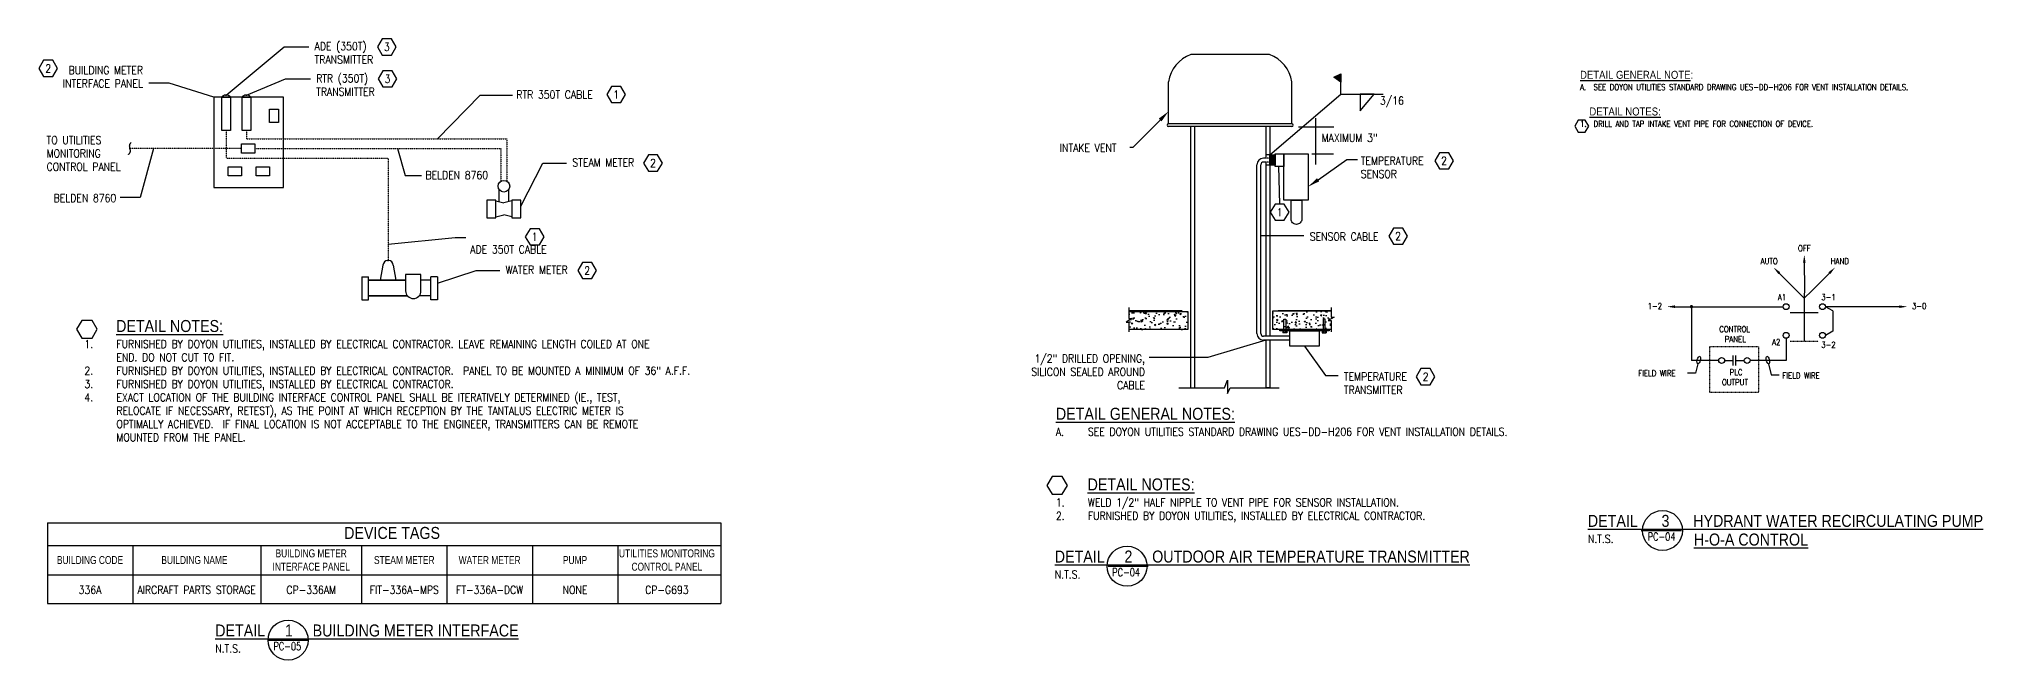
# Model space of a CAD drawing. Header units: inches. Extents: x 10205 to 13577, y 8701 to 9212.
# Drawn here: x 10205 to 11662, y 8746 to 9212 of the extents above; entities that cross this region are included whole.
import ezdxf
from ezdxf import colors
from ezdxf.entities.mleader import LeaderData, LeaderLine
from ezdxf.enums import TextEntityAlignment as Align
from ezdxf.math import Vec2, Vec3

# ---------------------------------------------------------------- set-up
doc = ezdxf.new("R2010")
doc.units = ezdxf.units.IN
doc.header["$LTSCALE"] = 0.1
doc.header["$MEASUREMENT"] = 0
for name, pattern in [('CENTER', [2, 1.25, -0.25, 0.25, -0.25]), ('DASHED2', [0.375, 0.25, -0.125]), ('HIDDEN', [0.375, 0.25, -0.125]), ('HIDDEN2', [0.1875, 0.125, -0.0625])]:
    doc.linetypes.add(name, pattern=pattern)
doc.layers.get('0').update_dxf_attribs({"lineweight": 18})
for name, color, linetype in [('CEN', 20, 'CENTER'), ('DT-DIMM', 153, 'Continuous'), ('DT-HVSH', 34, 'Continuous'), ('DT-LTSO', 52, 'Continuous'), ('DT-MDSH', 187, 'Continuous'), ('DT-MDSO', 201, 'Continuous'), ('DT-TEXT', 141, 'Continuous'), ('E-POWR-CIRC', 90, 'Continuous'), ('E-POWR-IDEN', 71, 'Continuous'), ('E-POWR-IDEN @ 48', 71, 'Continuous')]:
    doc.layers.add(name, color=color, linetype=linetype)
doc.styles.add('Note', font='romans.shx', dxfattribs={"width": 0.75})
doc.styles.add('RomanS', font='romans.shx', dxfattribs={"width": 0.85})
doc.styles.get("Standard").update_dxf_attribs({"font": 'romans.shx', "width": 0.85})
doc.dimstyles.new('FH_Arrow_Leader', dxfattribs={"dimscale": 96, "dimtxt": 0.09375, "dimasz": 0.125, "dimexe": 0.0625, "dimexo": 0.0625, "dimgap": 0.09, "dimtad": 0, "dimtih": 1, "dimtoh": 1, "dimdec": 4, "dimzin": 0, "dimdsep": 46, "dimlunit": 4, "dimtxsty": 'RomanS', "dimcen": 0.09, "dimadec": 0, "dimazin": 0, "dimtfac": 1, "dimtdec": 4, "dimtofl": 0, "dimtmove": 0, "dimatfit": 3, "dimfxl": 1, "dimtolj": 1, "dimtzin": 0, "dimarcsym": 0})
doc.dimstyles.new('FH_Ellipse_Leader', dxfattribs={"dimscale": 96, "dimtxt": 0.09375, "dimasz": 0.06, "dimexe": 0.1875, "dimexo": 0.0625, "dimgap": 0.0625, "dimtad": 1, "dimtoh": 1, "dimdec": 4, "dimlfac": 96, "dimrnd": 0.03125, "dimzin": 0, "dimdsep": 46, "dimlunit": 4, "dimtxsty": 'RomanS', "dimcen": 0.09375, "dimclrd": 256, "dimclre": 256, "dimclrt": 256, "dimadec": 0, "dimazin": 0, "dimtfac": 1, "dimtdec": 4, "dimtofl": 0, "dimtmove": 0, "dimatfit": 3, "dimldrblk": 'ELL', "dimfxl": 0.1875, "dimtolj": 1, "dimtzin": 0, "dimarcsym": 0})

# ---------------------------------------------------------------- blocks, each defined once
blk = doc.blocks.new('ELL')
blk.add_ellipse((0, 0), major_axis=(-1, 0), ratio=0.397545)
blk = doc.blocks.new('Anno_Hexagon')
at = {"color": 0, "linetype": 'ByBlock', "lineweight": -2}
blk.add_lwpolyline([(1.17, 0), (0.58, 1.01), (-0.58, 1.01), (-1.17, 0), (-0.58, -1.01), (0.58, -1.01)], close=True, dxfattribs=at)
at = {"color": 0, "linetype": 'ByBlock', "lineweight": -2, "style": 'Note', "width": 0.85}
blk.add_attdef('ID', text='', height=1, dxfattribs=at).set_placement((0, 0), align=Align.MIDDLE)
blk = doc.blocks.new('Hexagon')
at = {"color": 0, "linetype": 'ByBlock', "lineweight": -2}
blk.add_lwpolyline([(-0.09, -0.103), (-0.166, 0.029), (-0.319, 0.029), (-0.396, -0.103), (-0.319, -0.236), (-0.166, -0.236)], close=True, dxfattribs=at)
blk = doc.blocks.new('elecbrk')
for centre, start, end in [((-0.019, -0.012), 303.1964, 32.1801), ((0.019, 0.012), 122.1399, 212.1801)]:
    blk.add_arc(centre, 0.0219, start, end)

msp = doc.modelspace()

# ---------------------------------------------------------------- hatches: boundary and pattern name
at = {"layer": 'DT-MDSH'}
h = msp.add_hatch(dxfattribs=at)
h.set_pattern_fill('AR-CONC', color=256, scale=1.43964, angle=57, style=0)
h.set_pattern_definition([(107, (-176660.526, -36147.639), (6.3815824, 8.16805297), [1.07973, -11.87703]), (52, (-176660.526, -36147.639), (-10.1697724, 4.22255824), [0.863784, -9.501624]), (157.4514, (-176659.994, -36146.959), (-3.7881803, 12.39061406), [0.91762927, -10.0939223]), (103.1842, (-176662.94, -36146.071), (10.3665174, 11.5878861), [1.619595, -17.815545]), (153.6356, (-176662.077, -36145.105), (-4.4327983, 18.9228689), [1.376444, -15.140881]), (48.1842, (-176662.94, -36146.071), (-4.4328131, 18.9228654), [1.295676, -14.252436]), (78, (-176661.553, -36145.256), (9.54140837, 4.05008756), [1.07973, -11.87703]), (23, (-176661.553, -36145.256), (-6.8475465, 8.62353615), [0.863784, -9.501624]), (128.4514, (-176660.758, -36144.918), (2.69387174, 12.6736215), [0.91762927, -10.0939223]), (94.5, (-176660.5257, -36147.6392), (-3.92396262, 2.75698402), [0, -9.3864528, 0, -9.645588, 0, -9.537615]), (64.5, (-176660.5257, -36147.639), (-2.69937618, 6.26877839), [0, -5.4994248, 0, -9.1705068, 0, -3.635091]), (24.5, (-176662.274, -36150.3317), (4.4579409, 6.26843589), [0, -3.5991, 0, -11.229192, 0, -14.900274]), (14.5, (-176663.058, -36151.539), (3.36401903, 7.82620202), [0, -4.67883, 0, -7.4573352, 0, -10.581354])])
h.paths.add_polyline_path([(11065.74526, 9007.26534), (11065.74526, 8993.94547), (11021.56364, 8993.94547), (11021.56364, 9007.26534)])
h = msp.add_hatch(dxfattribs=at)
h.set_pattern_fill('AR-CONC', color=256, scale=1.43964, style=0)
h.set_pattern_definition([(50, (-176675.8135, -36181.376), (10.3259645, -0.90340484), [1.07973, -11.87703]), (355, (-176675.813, -36181.376), (-1.9975197, 10.82885883), [0.863784, -9.501624]), (100.4514, (-176674.953, -36181.452), (8.32845246, 9.9254474), [0.91762927, -10.0939223]), (46.1842, (-176675.813, -36178.497), (15.364429, -2.3828779), [1.619595, -17.815545]), (96.6356, (-176674.533, -36178.696), (13.4557782, 14.0237905), [1.376444, -15.140881]), (351.1842, (-176675.813, -36178.497), (13.4557672, 14.023801), [1.295676, -14.252436]), (21, (-176674.374, -36179.217), (8.5933127, -5.7962626), [1.07973, -11.87703]), (326, (-176674.374, -36179.217), (3.50286484, 10.4395501), [0.863784, -9.501624]), (71.4514, (-176673.658, -36179.7), (12.09618105, 4.64327804), [0.91762927, -10.0939223]), (37.5, (-176675.8135, -36181.3763), (0.17505814, 4.79247308), [0, -9.3864528, 0, -9.645588, 0, -9.537615]), (7.5, (-176675.8135, -36181.3763), (3.78725429, 5.67810877), [0, -5.4994248, 0, -9.1705068, 0, -3.635091]), (327.5, (-176679.024, -36181.3763), (7.68512132, -0.324708955), [0, -3.5991, 0, -11.229192, 0, -14.900274]), (317.5, (-176680.4635, -36181.376), (8.39578137, 1.44115137), [0, -4.67883, 0, -7.4573352, 0, -10.581354])])
h.paths.add_polyline_path([(11129.20409, 8994.18486), (11173.20743, 8994.18486), (11173.20743, 9007.50473), (11129.20409, 9007.50473)])

# ---------------------------------------------------------------- linework, layer by layer
at = {"layer": 'CEN'}
for p, q in [((10344.92144, 9143.05281), (10344.92144, 9122.39334)), ((10360.10873, 9143.05281), (10360.10873, 9136.81441)), ((10356.50455, 9129.60388), (10272.76319, 9129.60388)), ((10360.10873, 9136.81441), (10555.34621, 9136.81441)), ((10366.48618, 9129.60388), (10550.90176, 9129.60388)), ((10550.90176, 9129.60388), (10550.90176, 9105.05117)), ((10555.34621, 9136.81441), (10555.34621, 9105.05117)), ((10344.92144, 9122.39334), (10466.32275, 9122.39334)), ((10466.32275, 9122.39334), (10466.32275, 9045.5336))]:
    msp.add_line(p, q, dxfattribs=at)
at = {"layer": 'DT-DIMM'}
for p, q in [((11058.97302, 8950.24228), (11093.30834, 8950.24228)), ((11093.30834, 8950.24228), (11095.51948, 8955.79045)), ((11095.51948, 8955.79045), (11095.54982, 8945.84997)), ((11095.54982, 8945.84997), (11097.60566, 8950.24228)), ((11097.60566, 8950.24228), (11134.22097, 8950.24228))]:
    msp.add_line(p, q, dxfattribs=at)
at = {"layer": 'DT-HVSH'}
for p, q in [((11021.56364, 9010.47981), (11021.56364, 9002.17939)), ((11021.56364, 9008.1131), (11061.3914, 9008.1131)), ((11021.56364, 9007.26534), (11065.74526, 9007.26534)), ((11065.74526, 9007.26534), (11065.74526, 8993.94547)), ((11133.36493, 9008.1131), (11173.20743, 9008.1131)), ((11173.20743, 9010.47533), (11173.20743, 9003.24731)), ((11021.56364, 8999.49887), (11021.56364, 8992.14535)), ((11065.74526, 8993.94547), (11021.56364, 8993.94547)), ((11173.20743, 9000.56679), (11173.20743, 8992.14535))]:
    msp.add_line(p, q, dxfattribs=at)
for points in [[(11173.20743, 9007.50473), (11129.20409, 9007.50473), (11129.20409, 8994.18486), (11173.20743, 8994.18486)], [(11021.56364, 9002.17939), (11023.84476, 9002.17939), (11019.42317, 8999.49887), (11021.56364, 8999.49887)], [(11173.20743, 9003.24731), (11175.48855, 9003.24731), (11171.06695, 9000.56679), (11173.20743, 9000.56679)]]:
    msp.add_lwpolyline(points, dxfattribs=at)
at = {"layer": 'DT-LTSO'}
for p, q in [((10344.49694, 9169.59786), (10345.14752, 9169.59786)), ((10345.34594, 9169.59786), (10344.69536, 9169.59786)), ((10359.68423, 9169.59786), (10360.33481, 9169.59786)), ((10360.53323, 9169.59786), (10359.88265, 9169.59786)), ((10549.54247, 9089.70064), (10549.54247, 9098.85304)), ((10556.7055, 9089.70064), (10556.7055, 9098.85304)), ((10540.36661, 9090.98089), (10540.36661, 9077.73192)), ((10547.17329, 9090.98089), (10540.36661, 9090.98089)), ((10547.17329, 9077.73192), (10547.17329, 9090.98089)), ((10547.17329, 9090.26471), (10553.12399, 9088.84792)), ((10547.17329, 9078.44809), (10553.12399, 9079.86488)), ((10559.07468, 9090.26471), (10553.12399, 9088.84792)), ((10559.07468, 9078.44809), (10553.12399, 9079.86488)), ((10565.75367, 9090.98089), (10558.947, 9090.98089)), ((10558.947, 9090.98089), (10558.947, 9082.97242)), ((10558.947, 9082.97242), (10558.947, 9077.73192)), ((10565.75367, 9077.73192), (10565.75367, 9090.98089)), ((10540.36661, 9077.73192), (10547.17329, 9077.73192)), ((10558.947, 9077.73192), (10565.75367, 9077.73192)), ((10462.4646, 9042.15944), (10460.44052, 9030.93185)), ((10465.89825, 9045.5336), (10466.54883, 9045.5336)), ((10466.74725, 9045.5336), (10466.09667, 9045.5336)), ((10470.1809, 9042.15944), (10472.20498, 9030.93185)), ((10446.68693, 9033.40254), (10451.7439, 9033.40254)), ((10446.68693, 9033.40254), (10446.68693, 9016.1993)), ((10451.7439, 9016.1993), (10451.7439, 9033.40254)), ((10451.7439, 9030.93185), (10479.45442, 9030.93185)), ((10479.45442, 9030.93185), (10451.83763, 9030.93185)), ((10479.45433, 9035.02762), (10479.45458, 9022.80513)), ((10490.96939, 9035.02762), (10479.45433, 9035.02762)), ((10490.96939, 9022.91928), (10490.96939, 9035.02762)), ((10498.27584, 9030.93185), (10490.96939, 9030.93185)), ((10498.27584, 9016.1993), (10498.27584, 9033.40254)), ((10503.33281, 9033.40254), (10498.27584, 9033.40254)), ((10503.33281, 9033.40254), (10503.33281, 9016.1993)), ((10446.68693, 9016.1993), (10451.7439, 9016.1993)), ((10451.7439, 9019.16569), (10480.80786, 9019.16569)), ((10480.80786, 9019.16569), (10451.83763, 9019.16569)), ((10498.27584, 9019.16569), (10489.61586, 9019.16569)), ((10503.33281, 9016.1993), (10498.27584, 9016.1993))]:
    msp.add_line(p, q, dxfattribs=at)
for points in [[(10335.76664, 9100.24837), (10388.022, 9100.24837), (10388.022, 9168.15245), (10335.76664, 9168.15245)], [(10341.71739, 9168.15245), (10348.12549, 9168.15245), (10348.12549, 9143.05281), (10341.71739, 9143.05281)], [(10356.90468, 9168.15245), (10363.31278, 9168.15245), (10363.31278, 9143.05281), (10356.90468, 9143.05281)], [(10377.35189, 9149.15748), (10377.35189, 9159.13911), (10384.12722, 9159.13911), (10384.12722, 9149.15748)], [(10356.50455, 9132.99154), (10366.48618, 9132.99154), (10366.48618, 9126.21621), (10356.50455, 9126.21621)], [(10346.52292, 9115.79376), (10356.50455, 9115.79376), (10356.50455, 9109.01843), (10346.52292, 9109.01843)], [(10367.43543, 9115.79376), (10377.41706, 9115.79376), (10377.41706, 9109.01843), (10367.43543, 9109.01843)]]:
    msp.add_lwpolyline(points, close=True, dxfattribs=at)
msp.add_circle((10553.12399, 9101.31571), 4.34649, dxfattribs=at)
for centre, radius, start, end in [((10344.53992, 9166.11995), 3.47817, 90.70794951, 144.24245981), ((10345.30296, 9166.11995), 3.47817, 35.75754019, 89.29205049), ((10359.72721, 9166.11995), 3.47817, 90.70794951, 144.24245981), ((10360.49025, 9166.11995), 3.47817, 35.75754019, 89.29205049), ((10465.94123, 9042.05569), 3.47817, 90.70794951, 178.2906487), ((10466.70427, 9042.05569), 3.47817, 1.7093513, 89.29205049), ((10485.21186, 9022.87459), 5.7577, 180.69121057, 0.44473857)]:
    msp.add_arc(centre, radius, start, end, dxfattribs=at)
at = {"layer": 'DT-MDSO'}
for p, q in [((11126.89723, 9200.04194), (11068.05211, 9200.04194)), ((11180.43671, 9170.29345), (11180.43671, 9185.64221)), ((11051.28958, 9148.15593), (11051.28958, 9179.69231)), ((11143.65977, 9148.15593), (11143.65977, 9179.69231)), ((11180.43671, 9170.29345), (11212.19315, 9170.29345)), ((11143.65977, 9148.15593), (11051.28958, 9148.15593)), ((11143.65977, 9146.03508), (11051.28958, 9146.03508)), ((11067.711, 9146.03508), (11067.711, 8950.24228)), ((11070.77343, 9146.03508), (11070.77343, 8950.24228)), ((11124.17591, 9146.03508), (11124.17591, 9122.35787)), ((11127.23834, 9146.03508), (11127.23834, 8988.8372)), ((11127.23834, 9124.76158), (11124.17591, 9124.76158)), ((11128.80685, 9117.06862), (11127.70854, 9124.76158)), ((11129.63394, 9117.06862), (11128.53562, 9124.76158)), ((11130.46102, 9117.06862), (11129.36271, 9124.76158)), ((11131.28811, 9117.06862), (11130.1898, 9124.76158)), ((11131.28811, 9122.86183), (11131.01689, 9124.76158)), ((11117.56476, 8990.8367), (11117.56476, 9117.47283)), ((11120.45029, 8990.8367), (11120.45029, 9117.47283)), ((11124.17591, 9122.35787), (11122.44979, 9122.35787)), ((11124.17591, 9119.47233), (11122.44979, 9119.47233)), ((11124.17591, 9119.47233), (11124.17591, 8988.8372)), ((11127.23834, 9117.06862), (11124.17591, 9117.06862)), ((11127.97976, 9117.06862), (11127.23834, 9122.26176)), ((11139.88499, 8992.98251), (11136.99842, 8992.98251)), ((11139.88499, 8992.91623), (11136.99842, 8992.91623)), ((11136.99842, 8992.91623), (11136.99842, 8991.43497)), ((11137.80549, 8992.91623), (11137.80549, 8991.43497)), ((11139.07791, 8992.91623), (11139.07791, 8991.43497)), ((11139.88499, 8992.91623), (11139.88499, 8991.43497)), ((11166.45364, 8992.98251), (11169.34021, 8992.98251)), ((11166.45364, 8992.91623), (11169.34021, 8992.91623)), ((11166.45364, 8992.91623), (11166.45364, 8991.43497)), ((11167.26072, 8992.91623), (11167.26072, 8991.43497)), ((11168.53314, 8992.91623), (11168.53314, 8991.43497)), ((11169.34021, 8992.91623), (11169.34021, 8991.43497)), ((11142.24182, 8988.8372), (11122.44979, 8988.8372)), ((11142.24182, 8985.95166), (11122.44979, 8985.95166)), ((11124.17591, 8985.95166), (11124.17591, 8950.24228)), ((11127.23834, 8985.95166), (11127.23834, 8950.24228)), ((11139.88499, 8991.43497), (11136.99842, 8991.43497)), ((11166.45364, 8991.43497), (11169.34021, 8991.43497)), ((11067.711, 8950.24228), (11070.77343, 8950.24228)), ((11127.23834, 8950.24228), (11124.17591, 8950.24228))]:
    msp.add_line(p, q, dxfattribs=at)
at = {"layer": 'DT-MDSO', "linetype": 'HIDDEN2', "ltscale": 0.5}
for p, q in [((11127.23834, 9122.35787), (11124.17591, 9122.35787)), ((11127.23834, 9119.47233), (11124.17591, 9119.47233))]:
    msp.add_line(p, q, dxfattribs=at)
at = {"layer": 'DT-MDSO'}
for points in [[(11180.43671, 9179.47253), (11175.17815, 9183.02897), (11180.43671, 9185.64221)], [(11194.88562, 9157.9541), (11205.40274, 9170.29345), (11194.88562, 9170.29345)], [(11127.23834, 9124.76158), (11131.28811, 9124.76158), (11131.28811, 9117.06862), (11127.23834, 9117.06862)], [(11131.28811, 9125.7232), (11137.65139, 9125.7232), (11137.65139, 9116.107), (11131.28811, 9116.107)], [(11137.65139, 9125.7232), (11156.05942, 9125.7232), (11156.05942, 9090.7552), (11137.65139, 9090.7552)], [(11134.64159, 8992.98251), (11134.64159, 8994.18486), (11171.69704, 8994.18486), (11171.69704, 8992.98251)], [(11139.15928, 8992.98251), (11137.72413, 8992.98251), (11137.72413, 9001.5812), (11139.15928, 9001.5812)], [(11142.24182, 8981.47749), (11142.24182, 8992.98251), (11164.09682, 8992.98251), (11164.09682, 8981.47749)], [(11167.17936, 8992.98251), (11168.6145, 8992.98251), (11168.6145, 9001.5812), (11167.17936, 9001.5812)]]:
    msp.add_lwpolyline(points, close=True, dxfattribs=at)
msp.add_lwpolyline([(11143.11769, 9090.7552), (11151.24638, 9090.7552), (11151.24638, 9076.71602, -0.4142135624), (11147.24638, 9072.71602), (11147.11769, 9072.71602, -0.4142135624), (11143.11769, 9076.71602)], format="xyb", close=True, dxfattribs=at)
for centre, radius, start, end in [((11076.42028, 9176.07017), 25.39039, 109.24327689, 171.79831769), ((11118.52907, 9176.07017), 25.39039, 8.20168231, 70.75672311), ((11051.39442, 9147.09551), 1.06559, 95.64617491, 264.35382509), ((11143.55493, 9147.09551), 1.06559, 275.64617491, 84.35382509), ((11122.44979, 9117.47283), 4.88504, 90, 180), ((11122.44979, 9117.47283), 1.9995, 90, 180), ((11137.0017, 8992.94937), 0.0333, 95.64617438, 264.35382562), ((11139.88171, 8992.94937), 0.0333, 275.64617438, 84.35382562), ((11166.45692, 8992.94937), 0.0333, 95.64617438, 264.35382562), ((11169.33694, 8992.94937), 0.0333, 275.64617438, 84.35382562), ((11122.44979, 8990.8367), 4.88504, 180, 270), ((11122.44979, 8990.8367), 1.9995, 180, 270)]:
    msp.add_arc(centre, radius, start, end, dxfattribs=at)
msp.add_solid([(11180.43671, 9185.64221), (11180.43671, 9179.47253), (11175.17815, 9183.02897)], dxfattribs=at)
at = {"layer": 'DT-TEXT'}
for p, q in [((10210.88937, 8848.95345), (10715.81384, 8848.95345)), ((10210.88937, 8848.95345), (10210.88937, 8788.37619)), ((10715.81384, 8848.95345), (10715.81384, 8788.37619)), ((10210.88937, 8831.94062), (10715.81384, 8831.94062)), ((10274.87337, 8831.94062), (10274.87337, 8788.37619)), ((10370.84937, 8831.94062), (10370.84937, 8809.99528)), ((10446.46169, 8831.94062), (10446.46169, 8809.99528)), ((10510.44569, 8831.94062), (10510.44569, 8809.99528)), ((10574.42969, 8831.94062), (10574.42969, 8788.37619)), ((10638.41369, 8831.94062), (10638.41369, 8788.37619)), ((11405.65188, 8843.12866), (11435.67499, 8843.12866)), ((10370.84937, 8809.95028), (10370.84937, 8788.37619)), ((10446.46169, 8809.95028), (10446.46169, 8788.37619)), ((10510.44569, 8809.95028), (10510.44569, 8788.37619)), ((11006.0631, 8816.38223), (11036.08621, 8816.38223)), ((10210.88937, 8788.37619), (10715.81384, 8788.37619)), ((10376.77265, 8760.93649), (10406.79575, 8760.93649))]:
    msp.add_line(p, q, dxfattribs=at)
at = {"layer": 'DT-TEXT', "lineweight": 30}
msp.add_line((10210.88937, 8809.95028), (10715.81384, 8809.95028), dxfattribs=at)
at = {"layer": 'DT-TEXT'}
for centre in [(11421.54914, 8843.12866), (11020.19573, 8816.38223), (10391.34174, 8760.93649)]:
    msp.add_circle(centre, 15, dxfattribs=at)
at = {"layer": 'E-POWR-CIRC'}
for p, q in [((11443.24844, 9010.99417), (11443.24844, 8970.68128)), ((11527.84906, 9017.2805), (11527.84906, 8985.24237)), ((11549.28655, 9007.84496), (11543.7001, 9010.99417)), ((11549.28655, 9007.84496), (11549.28655, 8992.65264)), ((11549.28655, 8992.65264), (11543.7001, 8989.50342)), ((11514.20248, 8987.29898), (11514.20248, 8970.68128)), ((11463.69802, 8970.68128), (11443.24844, 8970.68128)), ((11468.10679, 8970.65776), (11474.45559, 8970.65776)), ((11476.45431, 8970.65776), (11482.80311, 8970.65776)), ((11514.20248, 8970.68128), (11487.21188, 8970.68128))]:
    msp.add_line(p, q, dxfattribs=at)
at = {"layer": 'E-POWR-CIRC', "const_width": 1.22469}
msp.add_lwpolyline([(11442.63609, 9010.99417, 1), (11443.86079, 9010.99417, 1)], format="xyb", close=True, dxfattribs=at)
at = {"layer": 'E-POWR-IDEN'}
for p, q in [((11161.68012, 9117.72312), (11161.68012, 9152.35688)), ((11148.7054, 9145.78534), (11175.18804, 9145.78534)), ((11158.69378, 9125.7232), (11175.0103, 9125.7232)), ((11517.37266, 9006.73312), (11538.32546, 9006.73312)), ((11474.45559, 8966.99102), (11474.45559, 8974.3245)), ((11476.45431, 8966.99102), (11476.45431, 8974.3245))]:
    msp.add_line(p, q, dxfattribs=at)
at = {"layer": 'E-POWR-IDEN', "linetype": 'DASHED2'}
msp.add_line((11517.37266, 8985.24237), (11538.32546, 8985.24237), dxfattribs=at)
msp.add_lwpolyline([(11456.90851, 8946.90001), (11493.74329, 8946.90001), (11493.74329, 8980.94894), (11456.90851, 8980.94894)], close=True, dxfattribs=at)
at = {"layer": 'E-POWR-IDEN'}
for centre in [(11514.20248, 9010.99417), (11541.49565, 9010.99417), (11514.20248, 8989.50342), (11541.49565, 8989.50342), (11465.90234, 8970.65776), (11485.00756, 8970.65776)]:
    msp.add_circle(centre, 2.20445, dxfattribs=at)

# ---------------------------------------------------------------- block references
at = {"layer": 'CEN', "xscale": 143.9639999996871, "yscale": 143.9639999996871, "zscale": 143.9639999996871, "rotation": 180}
msp.add_blockref('elecbrk', (10272.76319, 9129.60388), dxfattribs=at)
at = {"layer": 'E-POWR-IDEN @ 48'}
for p, xscale, yscale, zscale, values in [((10465.36772, 9205.76318), 5.998499998822808, 5.998499998822808, 5.998499998822808, {'ID': '3'}), ((10211.55243, 9189.67946), 5.998499998822808, 5.998499998822808, 5.998499998822808, {'ID': '2'}), ((10465.86355, 9181.82351), 5.998499998822808, 5.998499998822808, 5.998499998822808, {'ID': '3'}), ((10637.22719, 9170.05843), 5.998499998822808, 5.998499998822808, 5.998499998822808, {'ID': '1'}), ((10664.87987, 9118.72429), 5.998499998822808, 5.998499998822808, 5.998499998822808, {'ID': '2'}), ((11257.81138, 9120.40289), 5.998499998822808, 5.998499998822808, 5.998499998822808, {'ID': '2'}), ((11134.58728, 9081.80962), 5.998499998822808, 5.998499998822808, 5.998499998822808, {'ID': '1'}), ((10576.19457, 9063.40945), 5.998500000685453, 5.998500000685453, 5.998500000685453, {'ID': '1'}), ((11223.32953, 9063.83699), 5.998499998822808, 5.998499998822808, 5.998499998822808, {'ID': '2'}), ((10615.52107, 9038.07786), 5.998499998822808, 5.998499998822808, 5.998499998822808, {'ID': '2'}), ((11243.97376, 8958.49076), 5.998499998822808, 5.998499998822808, 5.998499998822808, {'ID': '2'})]:
    msp.add_blockref('Anno_Hexagon', p, dxfattribs=dict(at, xscale=xscale, yscale=yscale, zscale=zscale)).add_auto_attribs(values)
for name, p, xscale, yscale, zscale in [('Anno_Hexagon', (11361.07433, 9146.41352), 4.5, 4.5, 4.5), ('Hexagon', (10252.80178, 8999.27767), 50.37480315007269, 50.37480315007269, 50.37480315007269), ('Hexagon', (10980.03899, 8882.17612), 50.37480315007269, 50.37480315007269, 50.37480315007269)]:
    msp.add_blockref(name, p, dxfattribs=dict(at, xscale=xscale, yscale=yscale, zscale=zscale))

# ---------------------------------------------------------------- texts
at = {"layer": 'DT-TEXT', "style": 'RomanS'}
for s, insert, char_height, width, attachment_point in [('{\\fArial|b0|i0|c0|p34;DEVICE TAGS}', (10469.31566, 8841.26037), 9, 395.5323163, 5), ('\\A1;{\\fArial|b0|i0|c0|p34;\\H2x;\\LDETAIL      3      HYDRANT WATER RECIRCULATING PUMP\\P\\Fromans|c0;\\H0.66667x;\\lN.T.S.\\P} ', (11365.60768, 8854.87269), 4.5, 24192, 1), ('\\pi3.4723;{\\W0.75;PC-04}', (11406.98005, 8841.55591), 6.0002995, 28.8027741, 1), ('\\A1;{\\fArial|b0|i0|c0|p34;\\H2x;\\LH-O-A CONTROL\\P\\Fromans|c0;\\H0.66667x;\\l\\P} ', (11445.13862, 8840.87269), 4.5, 24192, 1), ('{\\fArial|b0|i0|c0|p34;\\W0.75;BUILDING CODE}', (10242.88137, 8820.96795), 5.9985, 63.984, 5), ('{\\fArial|b0|i0|c0|p34;\\W0.75;BUILDING NAME}', (10321.15206, 8820.96795), 5.9985, 95.976, 5), ('{\\fArial|b0|i0|c0|p34;\\W0.75;BUILDING METER INTERFACE PANEL}', (10408.65553, 8820.96795), 5.9985, 75.6123163, 5), ('{\\fArial|b0|i0|c0|p34;\\W0.75;STEAM METER}', (10478.45369, 8820.96795), 5.9985, 63.984, 5), ('{\\fArial|b0|i0|c0|p34;\\W0.75;WATER METER}', (10542.43769, 8820.94545), 5.9985, 63.984, 5), ('{\\fArial|b0|i0|c0|p34;\\W0.75;PUMP}', (10606.42169, 8820.94545), 5.9985, 63.984, 5), ('{\\fArial|b0|i0|c0|p34;\\W0.75;UTILITIES MONITORING CONTROL PANEL}', (10675.29574, 8820.94545), 5.9985, 95.976, 5), ('\\A1;{\\fArial|b0|i0|c0|p34;\\H2x;\\LDETAIL     2     OUTDOOR AIR TEMPERATURE TRANSMITTER\\P\\Fromans|c0;\\H0.66667x;\\lN.T.S.\\P} ', (10966.0189, 8828.12626), 4.5, 24192, 1), ('\\pi3.4723;{\\W0.75;PC-04}', (11005.62664, 8814.80948), 6.0002995, 28.8027741, 1), ('336A', (10242.88137, 8798.6312), 5.9985, 63.984, 5), ('AIRCRAFT PARTS STORAGE', (10322.76376, 8798.6312), 5.9985, 93.9040817, 5), ('CP-336AM', (10408.65553, 8798.6312), 5.9985, 75.6123163, 5), ('FIT-336A-MPS', (10478.45369, 8798.6312), 5.9985, 63.984, 5), ('FT-336A-DCW', (10542.43769, 8798.6312), 5.9985, 63.984, 5), ('NONE', (10606.42169, 8798.6312), 5.9985, 63.984, 5), ('CP-G693', (10675.29574, 8798.6312), 5.9985, 95.976, 5), ('\\A1;{\\fArial|b0|i0|c0|p34;\\H2x;\\LDETAIL     1     BUILDING METER INTERFACE\\P\\Fromans|c0;\\H0.66667x;\\lN.T.S.\\P} ', (10336.72844, 8772.68052), 4.5, 24192, 1), ('\\pi3.5794;{\\W0.75;PC-05}', (10376.77265, 8759.36375), 6.0002995, 28.8027741, 1)]:
    msp.add_mtext(s, dxfattribs=dict(at, insert=insert, char_height=char_height, width=width, attachment_point=attachment_point))
at = {"layer": 'E-POWR-IDEN', "style": 'RomanS', "width": 0.85}
msp.add_text('MAXIMUM 3"', height=5.9985, dxfattribs=at).set_placement((11166.04919, 9134.59592))
at = {"layer": 'E-POWR-IDEN', "style": 'RomanS'}
for s, insert, char_height, width, attachment_point in [('\\A1;ADE (350T)\\PTRANSMITTER', (10411.24641, 9209.27691), 5.9985, 86.8633171, 1), ('\\A1;{\\H0.66667x;BUILDING METER INTERFACE PANEL}', (10282.57094, 9175.30551), 8.99775, 69.0241121, 9), ('\\A1;RTR (350T)\\PTRANSMITTER', (10412.41528, 9185.20635), 5.9985, 86.8633171, 1), ('{\\fArial|b0|i0|c0|p34;\\H1.7779x;\\LDETAIL GENERAL NOTE\\l:\\P\\pi-10.125,l10.125,t10.125;\\Fromans|c0;\\H0.74996x;A.^ISEE DOYON UTILITIES STANDARD DRAWING UES-DD-H206 FOR VENT INSTALLATION DETAILS.\\H2.0893x; \\H0.47864x;\\P\\pi0,l0,tz;\\A1;\\H1.9425x; \\H0.68642x;\\P  \\fArial|b0|i0|c0|p34;\\LDETAIL NOTES:\\H1.5321x; \\H0.6527x;\\P\\pi-10.125,l10.125,t10.125;\\Fromans|c0;\\H0.74999x;\\l1.^IDRILL AND TAP INTAKE VENT PIPE FOR CONNECTION OF DEVICE.\\H1.6524x; }', (11359.76919, 9187.87769), 3.375, 279.4225738, 1), ('\\A1;RTR 350T CABLE', (10562.44303, 9173.0484), 5.9985, 86.8633171, 1), ('3/16', (11227.68331, 9168.50416), 6, 26.7764658, 3), ('TO UTILITIES MONITORING CONTROL PANEL', (10210.32972, 9138.93694), 5.9985, 78.3662268, 1), ('\\A1;INTAKE VENT', (10969.68559, 9133.06133), 5.9985, 75.2916451, 1), ('\\A1;TEMPERATURE SENSOR', (11195.35588, 9123.46369), 5.9985, 45.885874, 1), ('\\A1;BELDEN 8760', (10494.30597, 9112.66399), 5.9985, 86.8633171, 1), ('\\A1;STEAM METER', (10604.43952, 9122.07455), 5.9985, 86.8633171, 1), ('\\A1;ADE 350T CABLE', (10527.91754, 9050.95599), 5.9985, 57.5534064, 7), ('OFF', (11523.12713, 9057.01657), 4.498875, 65.1474879, 1), ('\\A1;WATER METER', (10554.40807, 9041.60773), 5.9985, 86.8633171, 1), ('AUTO', (11495.11526, 9047.41012), 4.498875, 65.1474879, 1), ('HAND', (11547.66308, 9047.41012), 4.498875, 65.1474879, 1), ('1-2', (11410.41607, 9013.73879), 4.498875, 65.1474879, 1), ('A1', (11508.0503, 9020.37814), 4.498875, 65.1474879, 1), ('3-1', (11540.57194, 9020.37814), 4.498875, 65.1474879, 1), ('3-0', (11608.59255, 9013.73879), 4.498875, 65.1474879, 1), ('\\A1;\\pt23.988;{\\fArial|b0|i0|c0|p34;\\H0.75038x;        \\LDETAIL NOTES:\\P\\pi-23.988,l23.988;\\Fromans|c0;\\H0.6665x;\\l1.^IFURNISHED BY DOYON UTILITIES, INSTALLED BY ELECTRICAL CONTRACTOR. LEAVE REMAINING LENGTH COILED AT ONE END. DO NOT CUT TO FIT.\\P2.^IFURNISHED BY DOYON UTILITIES, INSTALLED BY ELECTRICAL CONTRACTOR.  PANEL TO BE MOUNTED A MINIMUM OF 36" A.F.F.\\P3.^IFURNISHED BY DOYON UTILITIES, INSTALLED BY ELECTRICAL CONTRACTOR.\\P4.^IEXACT LOCATION OF THE BUILDING INTERFACE CONTROL PANEL SHALL BE ITERATIVELY DETERMINED (IE., TEST, RELOCATE IF NECESSARY, RETEST), AS THE POINT AT WHICH RECEPTION BY THE TANTALUS ELECTRIC METER IS OPTIMALLY ACHIEVED.  IF FINAL LOCATION IS NOT ACCEPTABLE TO THE ENGINEER, TRANSMITTERS CAN BE REMOTE MOUNTED FROM THE PANEL.}', (10238.68404, 9001.00274), 11.99400075, 435.9804855, 1), ('\\pi9.8673;CONTROL\\P\\pi13.965;PANEL', (11454.25243, 8996.38844), 4.498875, 44.6820215, 1), ('A2', (11503.69881, 8986.7235), 4.498875, 65.1474879, 1), ('3-2', (11540.57194, 8984.66301), 4.498875, 65.1474879, 1), ('\\A1;1/2" DRILLED OPENING, SILICON SEALED AROUND CABLE', (11033.67977, 8949.11499), 5.9985, 93.7799383, 9), ('FIELD WIRE', (11403.35705, 8963.34207), 4.498875, 65.1474879, 1), ('\\pi17.606;PLC\\P\\pi11.87;OUTPUT', (11454.25243, 8964.0613), 4.498875, 44.6820215, 1), ('\\A1;TEMPERATURE TRANSMITTER', (11182.7691, 8961.54538), 6, 77.2352147, 1), ('FIELD WIRE', (11511.38426, 8961.54697), 4.498875, 65.1474879, 1), ('\\A1;\\pt23.988;{\\fArial|b0|i0|c0|p34;\\H0.75038x;\\LDETAIL GENERAL NOTES:\\P\\pi-23.988,l23.988;\\Fromans|c0;\\H0.6665x;\\lA.^ISEE DOYON UTILITIES STANDARD DRAWING UES-DD-H206 FOR VENT INSTALLATION DETAILS.}', (10966.87947, 8935.16672), 11.99400075, 341.376, 1), ('\\A1;\\pt23.988;{\\fArial|b0|i0|c0|p34;\\H0.75038x;        \\LDETAIL NOTES:\\P\\pi-23.988,l23.988;\\Fromans|c0;\\H0.6665x;\\l1.^IWELD 1/2" HALF NIPPLE TO VENT PIPE FOR SENSOR INSTALLATION.\\H1.6903x; \\H0.59159x;\\P2.^IFURNISHED BY DOYON UTILITIES, INSTALLED BY ELECTRICAL CONTRACTOR.\\H1.2698x; }', (10966.87947, 8882.18206), 11.99400075, 341.376, 1)]:
    msp.add_mtext(s, dxfattribs=dict(at, insert=insert, char_height=char_height, width=width, attachment_point=attachment_point))
for s, insert, char_height, attachment_point in [('\\A1;{\\H0.66667x;BELDEN 8760}', (10262.55802, 9089.43277), 8.99775, 9), ('\\A1;SENSOR CABLE', (11157.14086, 9066.53125), 6, 1)]:
    msp.add_mtext(s, dxfattribs=dict(at, insert=insert, char_height=char_height, attachment_point=attachment_point))

# ---------------------------------------------------------------- leaders
at = {"layer": 'DT-MDSO'}
msp.add_leader([(11127.23834, 9124.76158), (11180.43671, 9170.29345)], dimstyle='FH_Arrow_Leader', override={"dimscale": 0, "dimgap": 0.09, "dimtad": 0}, dxfattribs=at)
at = {"layer": 'E-POWR-CIRC', "linetype": 'HIDDEN'}
ml = msp.add_multileader_mtext('Standard', dxfattribs=at)
ml.set_content('')
ml.set_leader_properties()
ml.build(insert=Vec2(0, 0))
ml.multileader.update_dxf_attribs({"dogleg_length": 0.125, "arrow_head_size": 5.9985, "scale": 48})
ctx = ml.context
ctx.base_point, ctx.scale, ctx.char_height, ctx.arrow_head_size, ctx.landing_gap_size, ctx.plane_origin, ctx.plane_x_axis, ctx.plane_y_axis = Vec3(11527.84906, 9017.2805), 48, 4.49888, 5.9985, 4.31892, Vec3(13376.59935, -5520.41269), Vec3(0.7071067812, -0.7071067812), Vec3(0.7071067812, 0.7071067812)
ctx.text_align_type = 2
notes = []
notes.append((ctx, [(0, (1, 1, 0), (11522.27538, 9022.85419), (0.7071067812, -0.7071067812), 7.88238, [(0, [(11504.82027, 9040.41726)], 0, [])])]))
ctx.mtext, ml.multileader.dxf.content_type = None, 0
ml = msp.add_multileader_mtext('Standard', dxfattribs=at)
ml.set_content('')
ml.set_leader_properties()
ml.build(insert=Vec2(0, 0))
ml.multileader.update_dxf_attribs({"dogleg_length": 0.125, "arrow_head_size": 5.9985, "scale": 48})
ctx = ml.context
ctx.base_point, ctx.scale, ctx.char_height, ctx.arrow_head_size, ctx.landing_gap_size, ctx.plane_origin, ctx.plane_x_axis, ctx.plane_y_axis = Vec3(11527.84906, 9017.2805), 48, 4.49888, 5.9985, 4.31892, Vec3(20478.87241, -2588.30256), Vec3(-0.0023440966, -0.9999972526), Vec3(0.9999972526, -0.0023440966)
ctx.text_align_type = 2
notes.append((ctx, [(0, (1, 1, 0), (11527.86754, 9025.16286), (-0.0023440966, -0.9999972526), 7.88238, [(0, [(11527.84924, 9049.92456)], 0, [])])]))
ctx.mtext, ml.multileader.dxf.content_type = None, 0
at = {"layer": 'E-POWR-CIRC'}
ml = msp.add_multileader_mtext('Standard', dxfattribs=at)
ml.set_content('')
ml.set_leader_properties()
ml.build(insert=Vec2(0, 0))
ml.multileader.update_dxf_attribs({"dogleg_length": 0.125, "arrow_head_size": 5.9985, "scale": 48})
ctx = ml.context
ctx.base_point, ctx.scale, ctx.char_height, ctx.arrow_head_size, ctx.landing_gap_size, ctx.plane_origin, ctx.plane_x_axis, ctx.plane_y_axis = Vec3(11527.84906, 9017.2805), 48, 4.49888, 5.9985, 4.31892, Vec3(9679.09877, -5520.41269), Vec3(0.7071067812, 0.7071067812), Vec3(-0.7071067812, 0.7071067812)
notes.append((ctx, [(0, (1, 1, 0), (11533.42275, 9022.85419), (-0.7071067812, -0.7071067812), 7.88238, [(0, [(11550.87785, 9040.41726)], 0, [])])]))
ctx.mtext, ml.multileader.dxf.content_type = None, 0
ml = msp.add_multileader_mtext('Standard', dxfattribs=at)
ml.set_content('')
ml.set_leader_properties()
ml.build(insert=Vec2(0, 0))
ml.multileader.update_dxf_attribs({"dogleg_length": 0.125, "arrow_head_size": 5.9985, "scale": 48})
ctx = ml.context
ctx.base_point, ctx.scale, ctx.char_height, ctx.arrow_head_size, ctx.landing_gap_size, ctx.plane_origin = Vec3(11511.99803, 9010.99417), 48, 4.49888, 5.9985, 4.31892, Vec3(23076.06109, 32.69528)
ctx.text_align_type = 2
notes.append((ctx, [(0, (1, 1, 0), (11505.05476, 9010.99417), (1, 0), 6.94326, [(0, [(11424.88819, 9010.99417)], 0, [])])]))
ctx.mtext, ml.multileader.dxf.content_type = None, 0
ml = msp.add_multileader_mtext('Standard', dxfattribs=at)
ml.set_content('')
ml.set_leader_properties()
ml.build(insert=Vec2(0, 0))
ml.multileader.update_dxf_attribs({"dogleg_length": 0.125, "arrow_head_size": 5.9985, "scale": 48})
ctx = ml.context
ctx.base_point, ctx.scale, ctx.char_height, ctx.arrow_head_size, ctx.landing_gap_size, ctx.plane_origin = Vec3(11543.7001, 9010.99417), 48, 4.49888, 5.9985, 4.31892, Vec3(-20.36296, 32.69528)
notes.append((ctx, [(0, (1, 1, 0), (11550.64336, 9010.99417), (-1, 0), 6.94326, [(0, [(11605.03128, 9010.99417)], 0, [])])]))
ctx.mtext, ml.multileader.dxf.content_type = None, 0
at = {"layer": 'E-POWR-IDEN', "annotation_type": 0, "has_hookline": 1}
for points, dimstyle, override, hookline_direction in [([(10344.97157, 9169.59786), (10388.30849, 9205.90275), (10406.92641, 9205.90275)], 'FH_Arrow_Leader', {"dimscale": 0, "dimgap": 0.09, "dimtad": 0}, 0), ([(10360.15886, 9169.59786), (10389.47736, 9181.83219), (10408.09528, 9181.83219)], 'FH_Arrow_Leader', {"dimscale": 0, "dimgap": 0.09, "dimtad": 0}, 0), ([(10335.76664, 9168.15245), (10302.32552, 9178.67966), (10286.89094, 9178.67966)], 'FH_Arrow_Leader', {"dimscale": 0, "dimgap": 0.09, "dimtad": 0}, 1), ([(10503.45055, 9136.81441), (10535.40488, 9169.67424), (10559.44303, 9169.67424)], 'FH_Ellipse_Leader', {"dimscale": 0, "dimgap": 0.0625, "dimtad": 0}, 0), ([(10290.55706, 9129.56988), (10280.44524, 9092.80693), (10265.55802, 9092.80693)], 'FH_Ellipse_Leader', {"dimscale": 0, "dimgap": 0.0625, "dimtad": 0}, 1), ([(10473.28128, 9129.60388), (10479.0333, 9109.28984), (10491.30597, 9109.28984)], 'FH_Ellipse_Leader', {"dimscale": 0, "dimgap": 0.0625, "dimtad": 0}, 0), ([(10565.75367, 9086.28625), (10582.33183, 9118.70039), (10600.11952, 9118.70039)], 'FH_Arrow_Leader', {"dimscale": 0, "dimgap": 0.09, "dimtad": 0}, 0), ([(10466.32275, 9057.7704), (10516.5998, 9062.87413), (10524.68446, 9062.87413)], 'FH_Ellipse_Leader', {"dimscale": 0, "dimgap": 0.0625, "dimtad": 0}, 0), ([(10503.33281, 9028.7079), (10532.30038, 9038.23358), (10550.08807, 9038.23358)], 'FH_Arrow_Leader', {"dimscale": 0, "dimgap": 0.09, "dimtad": 0}, 0)]:
    msp.add_leader(points, dimstyle=dimstyle, override=override, dxfattribs=dict(at, hookline_direction=hookline_direction))
at = {"layer": 'E-POWR-IDEN'}
for points in [[(11133.81922, 9116.107), (11134.58728, 9087.87029)], [(11124.17591, 8985.95166), (11080.8679, 8972.87843), (11036.70086, 8972.87843)]]:
    msp.add_leader(points, dimstyle='FH_Arrow_Leader', override={"dimscale": 0, "dimgap": 0.09, "dimtad": 0}, dxfattribs=at)
at = {"layer": 'E-POWR-IDEN', "annotation_type": 0, "has_hookline": 1, "hookline_direction": 0}
for points, text_width in [([(11120.45029, 9064.28125), (11152.82086, 9064.28125)], 57.31429), ([(11153.16932, 8981.47749), (11168.93284, 8959.29538), (11178.4491, 8959.29538)], 51.72857)]:
    msp.add_leader(points, dimstyle='FH_Arrow_Leader', override={"dimscale": 0, "dimgap": 0.09, "dimtad": 0}, dxfattribs=dict(at, text_width=text_width))
at = {"layer": 'E-POWR-IDEN'}
ml = msp.add_multileader_mtext('Standard', dxfattribs=at)
ml.set_content('')
ml.set_leader_properties()
ml.build(insert=Vec2(0, 0))
ml.multileader.update_dxf_attribs({"dogleg_length": 0.125, "arrow_head_size": 9, "scale": 48})
ctx = ml.context
ctx.base_point, ctx.scale, ctx.char_height, ctx.arrow_head_size, ctx.landing_gap_size, ctx.plane_origin = Vec3(11022.38218, 9130.28299), 48, 5.9985, 9, 5.75856, Vec3(-4235.39557, -2985.97399)
notes.append((ctx, [(0, (1, 1, 0), (11024.55442, 9130.28299), (-1, 0), 2.17224, [(0, [(11051.28958, 9157.38934)], 0, [])])]))
ctx.mtext, ml.multileader.dxf.content_type = None, 0
ml = msp.add_multileader_mtext('Standard', dxfattribs=at)
ml.set_content('')
ml.set_leader_properties()
ml.build(insert=Vec2(0, 0))
ml.multileader.update_dxf_attribs({"dogleg_length": 0.125, "arrow_head_size": 9, "scale": 48})
ctx = ml.context
ctx.base_point, ctx.scale, ctx.char_height, ctx.arrow_head_size, ctx.landing_gap_size, ctx.plane_origin = Vec3(11192.87365, 9121.34064), 48, 5.9985, 9, 5.75856, Vec3(-4226.4541, -2989.89425)
notes.append((ctx, [(0, (1, 1, 0), (11184.87565, 9121.34064), (1, 0), 7.998, [(0, [(11156.05942, 9101.00589)], 0, [])])]))
ctx.mtext, ml.multileader.dxf.content_type = None, 0
ml = msp.add_multileader_mtext('Standard', dxfattribs=at)
ml.set_content('')
ml.set_leader_properties()
ml.set_arrow_properties(name='ELL')
ml.build(insert=Vec2(0, 0))
ml.multileader.update_dxf_attribs({"dogleg_length": 0.125, "arrow_head_size": 2.87928, "scale": 48})
ctx = ml.context
ctx.base_point, ctx.scale, ctx.char_height, ctx.arrow_head_size, ctx.landing_gap_size, ctx.plane_origin = Vec3(11440.1777, 8961.18334), 48, 4.49888, 2.87928, 4.31892, Vec3(23346.6121, -17.06225)
ctx.text_align_type = 2
notes.append((ctx, [(0, (1, 1, 0), (11446.1762, 8961.18334), (-1, 0), 5.9985, [(0, [(11448.71188, 8970.99145)], 0, [])])]))
ctx.mtext, ml.multileader.dxf.content_type = None, 0
ml = msp.add_multileader_mtext('Standard', dxfattribs=at)
ml.set_content('')
ml.set_leader_properties()
ml.set_arrow_properties(name='ELL')
ml.build(insert=Vec2(0, 0))
ml.multileader.update_dxf_attribs({"dogleg_length": 0.125, "arrow_head_size": 2.87928, "scale": 48})
ctx = ml.context
ctx.base_point, ctx.scale, ctx.char_height, ctx.arrow_head_size, ctx.landing_gap_size, ctx.plane_origin = Vec3(11509.00465, 8959.86089), 48, 4.49888, 2.87928, 4.31892, Vec3(-397.42976, -17.06225)
notes.append((ctx, [(0, (1, 1, 0), (11503.00615, 8959.86089), (1, 0), 5.9985, [(0, [(11500.47046, 8970.99145)], 0, [])])]))
ctx.mtext, ml.multileader.dxf.content_type = None, 0
for ctx, leaders in notes:
    for number, flags, end, landing, length, lines in leaders:
        leader = LeaderData()
        leader.index, (leader.has_last_leader_line, leader.has_dogleg_vector, leader.attachment_direction) = number, flags
        leader.last_leader_point, leader.dogleg_vector, leader.dogleg_length = Vec3(end), Vec3(landing), length
        for number, points, colour, breaks in lines:
            line = LeaderLine()
            line.index, line.vertices, line.color, line.breaks = number, Vec3.list(points), colors.encode_raw_color(colour), breaks
            leader.lines.append(line)
        ctx.leaders.append(leader)

doc.saveas('drawing.dxf')
